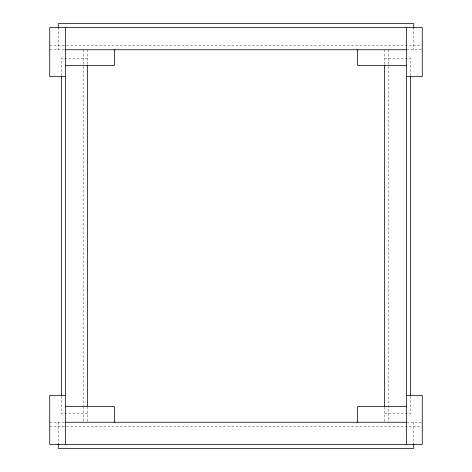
<?xml version="1.0" encoding="UTF-8"?>
<svg xmlns="http://www.w3.org/2000/svg" width="472" height="472" viewBox="0 0 472 472"><rect width="100%" height="100%" fill="white"/><g stroke="black" fill="none" stroke-linecap="round" stroke-linejoin="round"><path stroke-width="0.35" stroke-dasharray="2.36 1.77" d="M49.743 45.719L65.643 45.719M66.381 45.719L422.257 45.719M49.743 49.743L65.378 49.743M406.622 49.743L422.257 49.743M87.497 58.268L61.36 58.268L61.36 75.231M384.503 58.268L410.64 58.268L410.64 75.231M87.497 413.732L61.36 413.732L61.36 396.769M384.503 413.732L410.64 413.732L410.64 396.769M49.743 422.257L65.378 422.257M406.622 422.257L422.257 422.257M49.743 426.281L65.643 426.281M66.381 426.281L422.257 426.281M413.732 27.624L413.732 49.743M413.732 422.257L413.732 444.376M388.521 49.743L388.521 65.643M388.521 66.381L388.521 422.257M384.503 49.743L384.503 65.378M384.503 406.622L384.503 422.257M87.497 49.743L87.497 65.378M87.497 406.622L87.497 422.257M83.479 49.743L83.479 405.619M83.479 406.357L83.479 422.257M58.268 27.624L58.268 49.743M58.268 422.257L58.268 444.376"/><path stroke-width="0.71" d="M65.378 49.743L406.622 49.743M65.378 65.378L114.43 65.378L114.43 49.743M406.622 65.378L357.569 65.378L357.569 49.743M65.378 76.676L49.743 76.676L49.743 27.624L422.257 27.624L422.257 76.676L406.622 76.676M65.378 395.324L49.743 395.324L49.743 444.376L422.257 444.376L422.257 395.324L406.622 395.324M65.378 406.622L114.43 406.622L114.43 422.257M406.622 406.622L357.569 406.622L357.569 422.257M65.378 422.257L406.622 422.257M413.732 28.025L413.732 23.6L58.268 23.6L58.268 28.025M413.732 443.975L413.732 448.4L58.268 448.4L58.268 443.975M410.64 75.968L410.64 396.032M406.622 27.624L406.622 444.376M384.503 65.643L384.503 406.357M87.497 65.643L87.497 406.357M65.378 27.624L65.378 444.376M61.36 75.968L61.36 396.032"/></g></svg>
